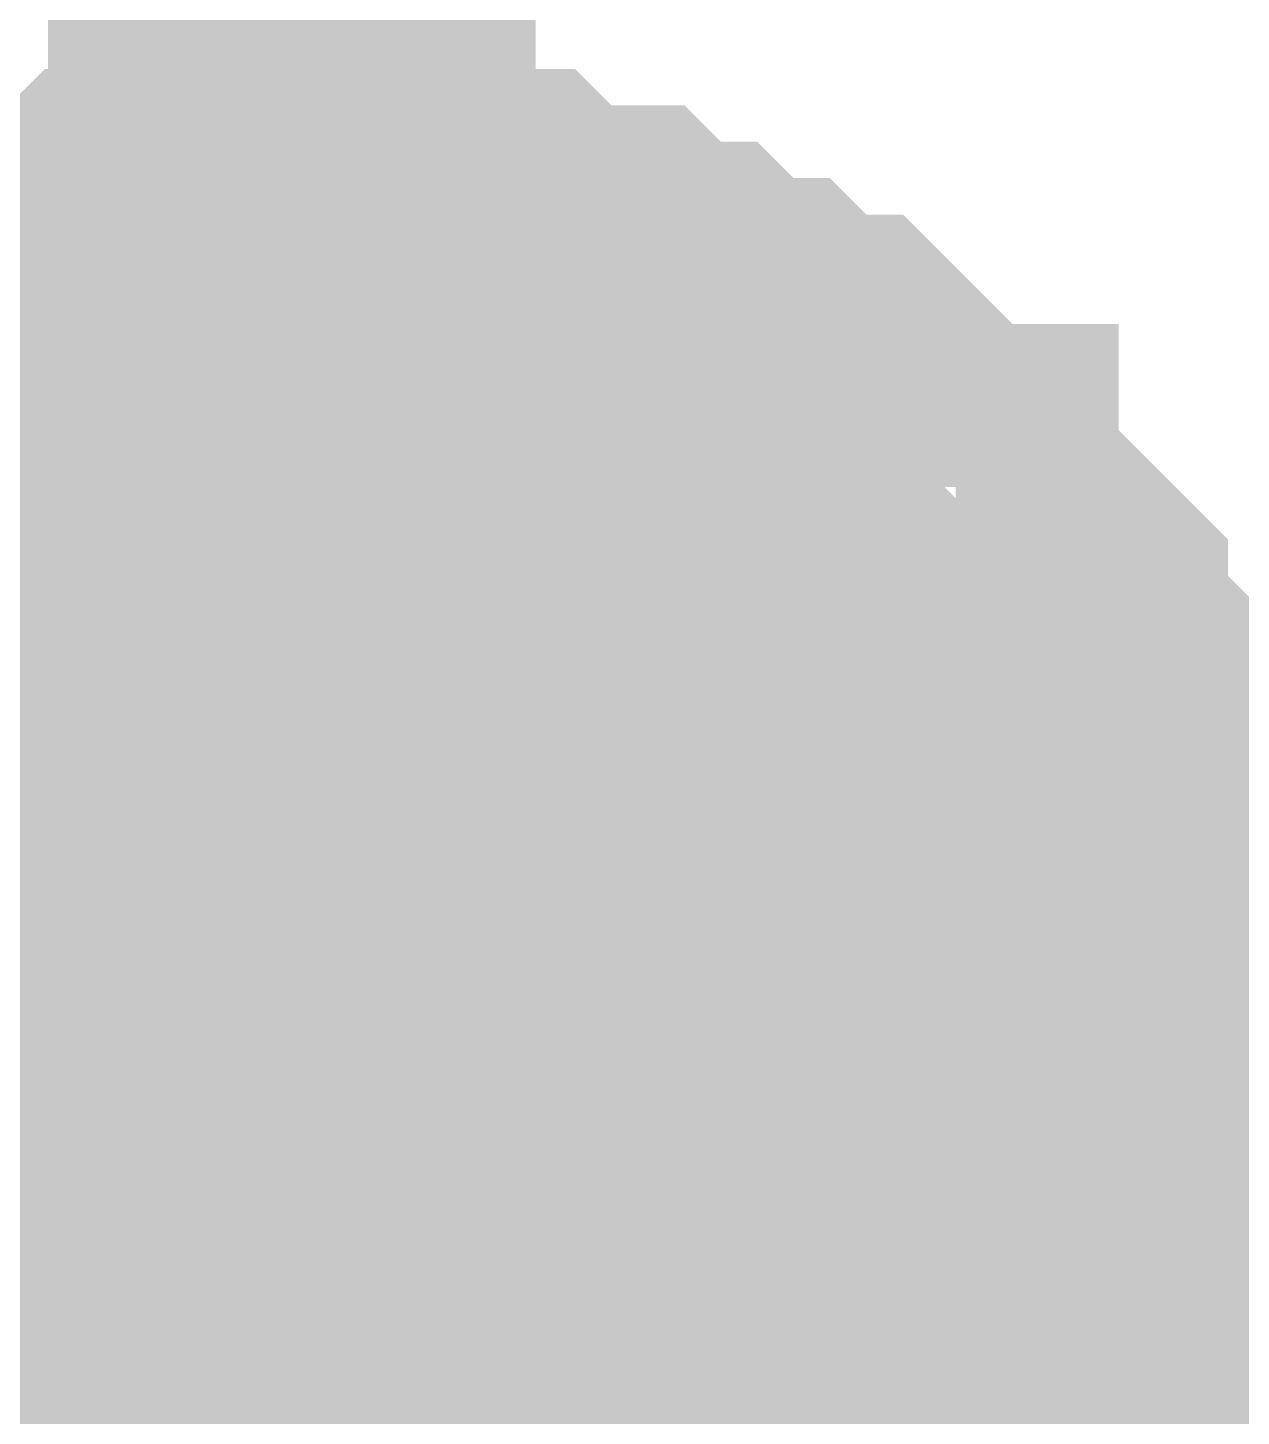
# Model space of a CAD drawing. Header units: inches. Extents: x 0 to 594, y 0 to 420.
# Drawn here: x 482.34 to 483.085, y 192.322 to 193.175 of the extents above; entities that cross this region are included whole.
import ezdxf

# ---------------------------------------------------------------- set-up
doc = ezdxf.new("R2010")
doc.units = ezdxf.units.IN
doc.layers.add('Sheet', color=255, linetype='Continuous')

msp = doc.modelspace()

# ---------------------------------------------------------------- linework, layer by layer
at = {"layer": 'Sheet'}
for points in [[(482.50181, 196.58383, 0.29972, 0.29972, 0), (482.50181, 192.48507, 0.29972, 0.29972, 0)], [(482.18824, 192.88823, 0.29972, 0.29972, 0), (482.21063, 192.91062, 0.29972, 0.29972, 0), (482.23303, 192.91062, 0.29972, 0.29972, 0), (482.25543, 192.93302, 0.29972, 0.29972, 0), (482.27783, 192.93302, 0.29972, 0.29972, 0), (482.30023, 192.95542, 0.29972, 0.29972, 0), (482.32263, 192.95542, 0.29972, 0.29972, 0), (482.32263, 192.97782, 0.29972, 0.29972, 0), (482.36742, 192.97782, 0.29972, 0.29972, 0), (482.38982, 192.97782, 0.29972, 0.29972, 0), (482.41222, 193.00021, 0.29972, 0.29972, 0), (482.43462, 193.00021, 0.29972, 0.29972, 0), (482.45701, 193.00021, 0.29972, 0.29972, 0), (482.47941, 193.00021, 0.29972, 0.29972, 0), (482.50181, 193.00021, 0.29972, 0.29972, 0)], [(482.18824, 192.88823, 0.29972, 0.29972, 0), (482.21063, 192.91062, 0.29972, 0.29972, 0), (482.23303, 192.91062, 0.29972, 0.29972, 0), (482.25543, 192.93302, 0.29972, 0.29972, 0), (482.27783, 192.93302, 0.29972, 0.29972, 0), (482.30023, 192.95542, 0.29972, 0.29972, 0), (482.32263, 192.95542, 0.29972, 0.29972, 0), (482.32263, 192.97782, 0.29972, 0.29972, 0), (482.36742, 192.97782, 0.29972, 0.29972, 0), (482.38982, 192.97782, 0.29972, 0.29972, 0), (482.41222, 193.00021, 0.29972, 0.29972, 0), (482.43462, 193.00021, 0.29972, 0.29972, 0), (482.45701, 193.00021, 0.29972, 0.29972, 0), (482.47941, 193.00021, 0.29972, 0.29972, 0), (482.50181, 193.00021, 0.29972, 0.29972, 0)], [(482.18824, 192.88823, 0.29972, 0.29972, 0), (482.21063, 192.91062, 0.29972, 0.29972, 0), (482.23303, 192.91062, 0.29972, 0.29972, 0), (482.25543, 192.93302, 0.29972, 0.29972, 0), (482.27783, 192.93302, 0.29972, 0.29972, 0), (482.30023, 192.95542, 0.29972, 0.29972, 0), (482.32263, 192.95542, 0.29972, 0.29972, 0), (482.32263, 192.97782, 0.29972, 0.29972, 0), (482.36742, 192.97782, 0.29972, 0.29972, 0), (482.38982, 192.97782, 0.29972, 0.29972, 0), (482.41222, 193.00021, 0.29972, 0.29972, 0), (482.43462, 193.00021, 0.29972, 0.29972, 0), (482.45701, 193.00021, 0.29972, 0.29972, 0), (482.47941, 193.00021, 0.29972, 0.29972, 0), (482.50181, 193.00021, 0.29972, 0.29972, 0)], [(482.18824, 192.88823, 0.29972, 0.29972, 0), (482.21063, 192.91062, 0.29972, 0.29972, 0), (482.23303, 192.91062, 0.29972, 0.29972, 0), (482.25543, 192.93302, 0.29972, 0.29972, 0), (482.27783, 192.93302, 0.29972, 0.29972, 0), (482.30023, 192.95542, 0.29972, 0.29972, 0), (482.32263, 192.95542, 0.29972, 0.29972, 0), (482.32263, 192.97782, 0.29972, 0.29972, 0), (482.36742, 192.97782, 0.29972, 0.29972, 0), (482.38982, 192.97782, 0.29972, 0.29972, 0), (482.41222, 193.00021, 0.29972, 0.29972, 0), (482.43462, 193.00021, 0.29972, 0.29972, 0), (482.45701, 193.00021, 0.29972, 0.29972, 0), (482.47941, 193.00021, 0.29972, 0.29972, 0), (482.50181, 193.00021, 0.29972, 0.29972, 0)], [(482.18824, 192.88823, 0.29972, 0.29972, 0), (482.21063, 192.91062, 0.29972, 0.29972, 0), (482.23303, 192.91062, 0.29972, 0.29972, 0), (482.25543, 192.93302, 0.29972, 0.29972, 0), (482.27783, 192.93302, 0.29972, 0.29972, 0), (482.30023, 192.95542, 0.29972, 0.29972, 0), (482.32263, 192.95542, 0.29972, 0.29972, 0), (482.32263, 192.97782, 0.29972, 0.29972, 0), (482.36742, 192.97782, 0.29972, 0.29972, 0), (482.38982, 192.97782, 0.29972, 0.29972, 0), (482.41222, 193.00021, 0.29972, 0.29972, 0), (482.43462, 193.00021, 0.29972, 0.29972, 0), (482.45701, 193.00021, 0.29972, 0.29972, 0), (482.47941, 193.00021, 0.29972, 0.29972, 0), (482.50181, 193.00021, 0.29972, 0.29972, 0)], [(482.50181, 193.00021, 0.29972, 0.29972, 0), (482.50181, 193.00021, 0.29972, 0.29972, 0)], [(482.50181, 193.00021, 0.29972, 0.29972, 0), (482.52421, 193.00021, 0.29972, 0.29972, 0), (482.54661, 193.00021, 0.29972, 0.29972, 0), (482.5914, 193.00021, 0.29972, 0.29972, 0), (482.6138, 193.00021, 0.29972, 0.29972, 0), (482.6362, 192.97782, 0.29972, 0.29972, 0), (482.6586, 192.97782, 0.29972, 0.29972, 0), (482.681, 192.97782, 0.29972, 0.29972, 0), (482.70339, 192.95542, 0.29972, 0.29972, 0), (482.72579, 192.95542, 0.29972, 0.29972, 0), (482.74819, 192.93302, 0.29972, 0.29972, 0), (482.77059, 192.93302, 0.29972, 0.29972, 0), (482.79299, 192.91062, 0.29972, 0.29972, 0), (482.81539, 192.91062, 0.29972, 0.29972, 0), (482.83778, 192.88823, 0.29972, 0.29972, 0), (482.86018, 192.86583, 0.29972, 0.29972, 0), (482.86018, 192.84343, 0.29972, 0.29972, 0), (482.88258, 192.84343, 0.29972, 0.29972, 0), (482.90498, 192.82103, 0.29972, 0.29972, 0), (482.92738, 192.79864, 0.29972, 0.29972, 0), (482.92738, 192.77624, 0.29972, 0.29972, 0), (482.94977, 192.75384, 0.29972, 0.29972, 0), (482.94977, 192.73144, 0.29972, 0.29972, 0), (482.97217, 192.70904, 0.29972, 0.29972, 0), (482.97217, 192.68665, 0.29972, 0.29972, 0), (482.99457, 192.66425, 0.29972, 0.29972, 0), (482.99457, 192.64185, 0.29972, 0.29972, 0), (482.99457, 192.61945, 0.29972, 0.29972, 0), (483.01697, 192.59706, 0.29972, 0.29972, 0), (483.01697, 192.57466, 0.29972, 0.29972, 0), (483.01697, 192.52986, 0.29972, 0.29972, 0), (483.01697, 192.50747, 0.29972, 0.29972, 0), (483.01697, 192.48507, 0.29972, 0.29972, 0)], [(482.50181, 193.00021, 0.29972, 0.29972, 0), (482.50181, 193.00021, 0.29972, 0.29972, 0)], [(482.50181, 193.00021, 0.29972, 0.29972, 0), (482.52421, 193.00021, 0.29972, 0.29972, 0), (482.54661, 193.00021, 0.29972, 0.29972, 0), (482.5914, 193.00021, 0.29972, 0.29972, 0), (482.6138, 193.00021, 0.29972, 0.29972, 0), (482.6362, 192.97782, 0.29972, 0.29972, 0), (482.6586, 192.97782, 0.29972, 0.29972, 0), (482.681, 192.97782, 0.29972, 0.29972, 0), (482.70339, 192.95542, 0.29972, 0.29972, 0), (482.72579, 192.95542, 0.29972, 0.29972, 0), (482.74819, 192.93302, 0.29972, 0.29972, 0), (482.77059, 192.93302, 0.29972, 0.29972, 0), (482.79299, 192.91062, 0.29972, 0.29972, 0), (482.81539, 192.91062, 0.29972, 0.29972, 0), (482.83778, 192.88823, 0.29972, 0.29972, 0), (482.86018, 192.86583, 0.29972, 0.29972, 0), (482.86018, 192.84343, 0.29972, 0.29972, 0), (482.88258, 192.84343, 0.29972, 0.29972, 0), (482.90498, 192.82103, 0.29972, 0.29972, 0), (482.92738, 192.79864, 0.29972, 0.29972, 0), (482.92738, 192.77624, 0.29972, 0.29972, 0), (482.94977, 192.75384, 0.29972, 0.29972, 0), (482.94977, 192.73144, 0.29972, 0.29972, 0), (482.97217, 192.70904, 0.29972, 0.29972, 0), (482.97217, 192.68665, 0.29972, 0.29972, 0), (482.99457, 192.66425, 0.29972, 0.29972, 0), (482.99457, 192.64185, 0.29972, 0.29972, 0), (482.99457, 192.61945, 0.29972, 0.29972, 0), (483.01697, 192.59706, 0.29972, 0.29972, 0), (483.01697, 192.57466, 0.29972, 0.29972, 0), (483.01697, 192.52986, 0.29972, 0.29972, 0), (483.01697, 192.50747, 0.29972, 0.29972, 0), (483.01697, 192.48507, 0.29972, 0.29972, 0)], [(482.50181, 193.00021, 0.29972, 0.29972, 0), (482.50181, 193.00021, 0.29972, 0.29972, 0)], [(482.50181, 193.00021, 0.29972, 0.29972, 0), (482.52421, 193.00021, 0.29972, 0.29972, 0), (482.54661, 193.00021, 0.29972, 0.29972, 0), (482.5914, 193.00021, 0.29972, 0.29972, 0), (482.6138, 193.00021, 0.29972, 0.29972, 0), (482.6362, 192.97782, 0.29972, 0.29972, 0), (482.6586, 192.97782, 0.29972, 0.29972, 0), (482.681, 192.97782, 0.29972, 0.29972, 0), (482.70339, 192.95542, 0.29972, 0.29972, 0), (482.72579, 192.95542, 0.29972, 0.29972, 0), (482.74819, 192.93302, 0.29972, 0.29972, 0), (482.77059, 192.93302, 0.29972, 0.29972, 0), (482.79299, 192.91062, 0.29972, 0.29972, 0), (482.81539, 192.91062, 0.29972, 0.29972, 0), (482.83778, 192.88823, 0.29972, 0.29972, 0), (482.86018, 192.86583, 0.29972, 0.29972, 0), (482.86018, 192.84343, 0.29972, 0.29972, 0), (482.88258, 192.84343, 0.29972, 0.29972, 0), (482.90498, 192.82103, 0.29972, 0.29972, 0), (482.92738, 192.79864, 0.29972, 0.29972, 0), (482.92738, 192.77624, 0.29972, 0.29972, 0), (482.94977, 192.75384, 0.29972, 0.29972, 0), (482.94977, 192.73144, 0.29972, 0.29972, 0), (482.97217, 192.70904, 0.29972, 0.29972, 0), (482.97217, 192.68665, 0.29972, 0.29972, 0), (482.99457, 192.66425, 0.29972, 0.29972, 0), (482.99457, 192.64185, 0.29972, 0.29972, 0), (482.99457, 192.61945, 0.29972, 0.29972, 0), (483.01697, 192.59706, 0.29972, 0.29972, 0), (483.01697, 192.57466, 0.29972, 0.29972, 0), (483.01697, 192.52986, 0.29972, 0.29972, 0), (483.01697, 192.50747, 0.29972, 0.29972, 0), (483.01697, 192.48507, 0.29972, 0.29972, 0)], [(482.50181, 193.00021, 0.29972, 0.29972, 0), (482.50181, 193.00021, 0.29972, 0.29972, 0)], [(482.50181, 193.00021, 0.29972, 0.29972, 0), (482.52421, 193.00021, 0.29972, 0.29972, 0), (482.54661, 193.00021, 0.29972, 0.29972, 0), (482.5914, 193.00021, 0.29972, 0.29972, 0), (482.6138, 193.00021, 0.29972, 0.29972, 0), (482.6362, 192.97782, 0.29972, 0.29972, 0), (482.6586, 192.97782, 0.29972, 0.29972, 0), (482.681, 192.97782, 0.29972, 0.29972, 0), (482.70339, 192.95542, 0.29972, 0.29972, 0), (482.72579, 192.95542, 0.29972, 0.29972, 0), (482.74819, 192.93302, 0.29972, 0.29972, 0), (482.77059, 192.93302, 0.29972, 0.29972, 0), (482.79299, 192.91062, 0.29972, 0.29972, 0), (482.81539, 192.91062, 0.29972, 0.29972, 0), (482.83778, 192.88823, 0.29972, 0.29972, 0), (482.86018, 192.86583, 0.29972, 0.29972, 0), (482.86018, 192.84343, 0.29972, 0.29972, 0), (482.88258, 192.84343, 0.29972, 0.29972, 0), (482.90498, 192.82103, 0.29972, 0.29972, 0), (482.92738, 192.79864, 0.29972, 0.29972, 0), (482.92738, 192.77624, 0.29972, 0.29972, 0), (482.94977, 192.75384, 0.29972, 0.29972, 0), (482.94977, 192.73144, 0.29972, 0.29972, 0), (482.97217, 192.70904, 0.29972, 0.29972, 0), (482.97217, 192.68665, 0.29972, 0.29972, 0), (482.99457, 192.66425, 0.29972, 0.29972, 0), (482.99457, 192.64185, 0.29972, 0.29972, 0), (482.99457, 192.61945, 0.29972, 0.29972, 0), (483.01697, 192.59706, 0.29972, 0.29972, 0), (483.01697, 192.57466, 0.29972, 0.29972, 0), (483.01697, 192.52986, 0.29972, 0.29972, 0), (483.01697, 192.50747, 0.29972, 0.29972, 0), (483.01697, 192.48507, 0.29972, 0.29972, 0)], [(482.50181, 193.00021, 0.29972, 0.29972, 0), (482.50181, 193.00021, 0.29972, 0.29972, 0)], [(482.50181, 193.00021, 0.29972, 0.29972, 0), (482.52421, 193.00021, 0.29972, 0.29972, 0), (482.54661, 193.00021, 0.29972, 0.29972, 0), (482.5914, 193.00021, 0.29972, 0.29972, 0), (482.6138, 193.00021, 0.29972, 0.29972, 0), (482.6362, 192.97782, 0.29972, 0.29972, 0), (482.6586, 192.97782, 0.29972, 0.29972, 0), (482.681, 192.97782, 0.29972, 0.29972, 0), (482.70339, 192.95542, 0.29972, 0.29972, 0), (482.72579, 192.95542, 0.29972, 0.29972, 0), (482.74819, 192.93302, 0.29972, 0.29972, 0), (482.77059, 192.93302, 0.29972, 0.29972, 0), (482.79299, 192.91062, 0.29972, 0.29972, 0), (482.81539, 192.91062, 0.29972, 0.29972, 0), (482.83778, 192.88823, 0.29972, 0.29972, 0), (482.86018, 192.86583, 0.29972, 0.29972, 0), (482.86018, 192.84343, 0.29972, 0.29972, 0), (482.88258, 192.84343, 0.29972, 0.29972, 0), (482.90498, 192.82103, 0.29972, 0.29972, 0), (482.92738, 192.79864, 0.29972, 0.29972, 0), (482.92738, 192.77624, 0.29972, 0.29972, 0), (482.94977, 192.75384, 0.29972, 0.29972, 0), (482.94977, 192.73144, 0.29972, 0.29972, 0), (482.97217, 192.70904, 0.29972, 0.29972, 0), (482.97217, 192.68665, 0.29972, 0.29972, 0), (482.99457, 192.66425, 0.29972, 0.29972, 0), (482.99457, 192.64185, 0.29972, 0.29972, 0), (482.99457, 192.61945, 0.29972, 0.29972, 0), (483.01697, 192.59706, 0.29972, 0.29972, 0), (483.01697, 192.57466, 0.29972, 0.29972, 0), (483.01697, 192.52986, 0.29972, 0.29972, 0), (483.01697, 192.50747, 0.29972, 0.29972, 0), (483.01697, 192.48507, 0.29972, 0.29972, 0)], [(482.27783, 192.93302, 0.09906, 0.09906, 0), (482.30023, 192.95542, 0.09906, 0.09906, 0), (482.32263, 192.95542, 0.09906, 0.09906, 0), (482.32263, 192.97782, 0.09906, 0.09906, 0), (482.36742, 192.97782, 0.09906, 0.09906, 0), (482.38982, 192.97782, 0.09906, 0.09906, 0), (482.41222, 193.00021, 0.09906, 0.09906, 0), (482.43462, 193.00021, 0.09906, 0.09906, 0), (482.45701, 193.00021, 0.09906, 0.09906, 0), (482.47941, 193.00021, 0.09906, 0.09906, 0), (482.50181, 193.00021, 0.09906, 0.09906, 0)], [(482.27783, 192.93302, 0.09906, 0.09906, 0), (482.30023, 192.95542, 0.09906, 0.09906, 0), (482.32263, 192.95542, 0.09906, 0.09906, 0), (482.32263, 192.97782, 0.09906, 0.09906, 0), (482.36742, 192.97782, 0.09906, 0.09906, 0), (482.38982, 192.97782, 0.09906, 0.09906, 0), (482.41222, 193.00021, 0.09906, 0.09906, 0), (482.43462, 193.00021, 0.09906, 0.09906, 0), (482.45701, 193.00021, 0.09906, 0.09906, 0), (482.47941, 193.00021, 0.09906, 0.09906, 0), (482.50181, 193.00021, 0.09906, 0.09906, 0)], [(482.27783, 192.93302, 0.09906, 0.09906, 0), (482.30023, 192.95542, 0.09906, 0.09906, 0), (482.32263, 192.95542, 0.09906, 0.09906, 0), (482.32263, 192.97782, 0.09906, 0.09906, 0), (482.36742, 192.97782, 0.09906, 0.09906, 0), (482.38982, 192.97782, 0.09906, 0.09906, 0), (482.41222, 193.00021, 0.09906, 0.09906, 0), (482.43462, 193.00021, 0.09906, 0.09906, 0), (482.45701, 193.00021, 0.09906, 0.09906, 0), (482.47941, 193.00021, 0.09906, 0.09906, 0), (482.50181, 193.00021, 0.09906, 0.09906, 0)], [(482.27783, 192.93302, 0.09906, 0.09906, 0), (482.30023, 192.95542, 0.09906, 0.09906, 0), (482.32263, 192.95542, 0.09906, 0.09906, 0), (482.32263, 192.97782, 0.09906, 0.09906, 0), (482.36742, 192.97782, 0.09906, 0.09906, 0), (482.38982, 192.97782, 0.09906, 0.09906, 0), (482.41222, 193.00021, 0.09906, 0.09906, 0), (482.43462, 193.00021, 0.09906, 0.09906, 0), (482.45701, 193.00021, 0.09906, 0.09906, 0), (482.47941, 193.00021, 0.09906, 0.09906, 0), (482.50181, 193.00021, 0.09906, 0.09906, 0)], [(482.27783, 192.93302, 0.09906, 0.09906, 0), (482.30023, 192.95542, 0.09906, 0.09906, 0), (482.32263, 192.95542, 0.09906, 0.09906, 0), (482.32263, 192.97782, 0.09906, 0.09906, 0), (482.36742, 192.97782, 0.09906, 0.09906, 0), (482.38982, 192.97782, 0.09906, 0.09906, 0), (482.41222, 193.00021, 0.09906, 0.09906, 0), (482.43462, 193.00021, 0.09906, 0.09906, 0), (482.45701, 193.00021, 0.09906, 0.09906, 0), (482.47941, 193.00021, 0.09906, 0.09906, 0), (482.50181, 193.00021, 0.09906, 0.09906, 0)], [(482.50181, 193.00021, 0.09906, 0.09906, 0), (482.50181, 193.00021, 0.09906, 0.09906, 0)], [(482.50181, 193.00021, 0.09906, 0.09906, 0), (482.52421, 193.00021, 0.09906, 0.09906, 0), (482.54661, 193.00021, 0.09906, 0.09906, 0), (482.5914, 193.00021, 0.09906, 0.09906, 0), (482.6138, 193.00021, 0.09906, 0.09906, 0), (482.6362, 192.97782, 0.09906, 0.09906, 0), (482.6586, 192.97782, 0.09906, 0.09906, 0), (482.681, 192.97782, 0.09906, 0.09906, 0), (482.70339, 192.95542, 0.09906, 0.09906, 0), (482.72579, 192.95542, 0.09906, 0.09906, 0), (482.74819, 192.93302, 0.09906, 0.09906, 0), (482.77059, 192.93302, 0.09906, 0.09906, 0), (482.79299, 192.91062, 0.09906, 0.09906, 0), (482.81539, 192.91062, 0.09906, 0.09906, 0), (482.83778, 192.88823, 0.09906, 0.09906, 0), (482.86018, 192.86583, 0.09906, 0.09906, 0), (482.86018, 192.84343, 0.09906, 0.09906, 0), (482.88258, 192.84343, 0.09906, 0.09906, 0), (482.90498, 192.82103, 0.09906, 0.09906, 0), (482.92738, 192.79864, 0.09906, 0.09906, 0), (482.92738, 192.77624, 0.09906, 0.09906, 0), (482.94977, 192.75384, 0.09906, 0.09906, 0), (482.94977, 192.73144, 0.09906, 0.09906, 0), (482.97217, 192.70904, 0.09906, 0.09906, 0), (482.97217, 192.68665, 0.09906, 0.09906, 0), (482.99457, 192.66425, 0.09906, 0.09906, 0), (482.99457, 192.64185, 0.09906, 0.09906, 0), (482.99457, 192.61945, 0.09906, 0.09906, 0), (483.01697, 192.59706, 0.09906, 0.09906, 0), (483.01697, 192.57466, 0.09906, 0.09906, 0), (483.01697, 192.52986, 0.09906, 0.09906, 0), (483.01697, 192.50747, 0.09906, 0.09906, 0), (483.01697, 192.48507, 0.09906, 0.09906, 0)], [(482.50181, 193.00021, 0.09906, 0.09906, 0), (482.50181, 193.00021, 0.09906, 0.09906, 0)], [(482.50181, 193.00021, 0.09906, 0.09906, 0), (482.52421, 193.00021, 0.09906, 0.09906, 0), (482.54661, 193.00021, 0.09906, 0.09906, 0), (482.5914, 193.00021, 0.09906, 0.09906, 0), (482.6138, 193.00021, 0.09906, 0.09906, 0), (482.6362, 192.97782, 0.09906, 0.09906, 0), (482.6586, 192.97782, 0.09906, 0.09906, 0), (482.681, 192.97782, 0.09906, 0.09906, 0), (482.70339, 192.95542, 0.09906, 0.09906, 0), (482.72579, 192.95542, 0.09906, 0.09906, 0), (482.74819, 192.93302, 0.09906, 0.09906, 0), (482.77059, 192.93302, 0.09906, 0.09906, 0), (482.79299, 192.91062, 0.09906, 0.09906, 0), (482.81539, 192.91062, 0.09906, 0.09906, 0), (482.83778, 192.88823, 0.09906, 0.09906, 0), (482.86018, 192.86583, 0.09906, 0.09906, 0), (482.86018, 192.84343, 0.09906, 0.09906, 0), (482.88258, 192.84343, 0.09906, 0.09906, 0), (482.90498, 192.82103, 0.09906, 0.09906, 0), (482.92738, 192.79864, 0.09906, 0.09906, 0), (482.92738, 192.77624, 0.09906, 0.09906, 0), (482.94977, 192.75384, 0.09906, 0.09906, 0), (482.94977, 192.73144, 0.09906, 0.09906, 0), (482.97217, 192.70904, 0.09906, 0.09906, 0), (482.97217, 192.68665, 0.09906, 0.09906, 0), (482.99457, 192.66425, 0.09906, 0.09906, 0), (482.99457, 192.64185, 0.09906, 0.09906, 0), (482.99457, 192.61945, 0.09906, 0.09906, 0), (483.01697, 192.59706, 0.09906, 0.09906, 0), (483.01697, 192.57466, 0.09906, 0.09906, 0), (483.01697, 192.52986, 0.09906, 0.09906, 0), (483.01697, 192.50747, 0.09906, 0.09906, 0), (483.01697, 192.48507, 0.09906, 0.09906, 0)], [(482.50181, 193.00021, 0.09906, 0.09906, 0), (482.50181, 193.00021, 0.09906, 0.09906, 0)], [(482.50181, 193.00021, 0.09906, 0.09906, 0), (482.52421, 193.00021, 0.09906, 0.09906, 0), (482.54661, 193.00021, 0.09906, 0.09906, 0), (482.5914, 193.00021, 0.09906, 0.09906, 0), (482.6138, 193.00021, 0.09906, 0.09906, 0), (482.6362, 192.97782, 0.09906, 0.09906, 0), (482.6586, 192.97782, 0.09906, 0.09906, 0), (482.681, 192.97782, 0.09906, 0.09906, 0), (482.70339, 192.95542, 0.09906, 0.09906, 0), (482.72579, 192.95542, 0.09906, 0.09906, 0), (482.74819, 192.93302, 0.09906, 0.09906, 0), (482.77059, 192.93302, 0.09906, 0.09906, 0), (482.79299, 192.91062, 0.09906, 0.09906, 0), (482.81539, 192.91062, 0.09906, 0.09906, 0), (482.83778, 192.88823, 0.09906, 0.09906, 0), (482.86018, 192.86583, 0.09906, 0.09906, 0), (482.86018, 192.84343, 0.09906, 0.09906, 0), (482.88258, 192.84343, 0.09906, 0.09906, 0), (482.90498, 192.82103, 0.09906, 0.09906, 0), (482.92738, 192.79864, 0.09906, 0.09906, 0), (482.92738, 192.77624, 0.09906, 0.09906, 0), (482.94977, 192.75384, 0.09906, 0.09906, 0), (482.94977, 192.73144, 0.09906, 0.09906, 0), (482.97217, 192.70904, 0.09906, 0.09906, 0), (482.97217, 192.68665, 0.09906, 0.09906, 0), (482.99457, 192.66425, 0.09906, 0.09906, 0), (482.99457, 192.64185, 0.09906, 0.09906, 0), (482.99457, 192.61945, 0.09906, 0.09906, 0), (483.01697, 192.59706, 0.09906, 0.09906, 0), (483.01697, 192.57466, 0.09906, 0.09906, 0), (483.01697, 192.52986, 0.09906, 0.09906, 0), (483.01697, 192.50747, 0.09906, 0.09906, 0), (483.01697, 192.48507, 0.09906, 0.09906, 0)], [(482.50181, 193.00021, 0.09906, 0.09906, 0), (482.50181, 193.00021, 0.09906, 0.09906, 0)], [(482.50181, 193.00021, 0.09906, 0.09906, 0), (482.52421, 193.00021, 0.09906, 0.09906, 0), (482.54661, 193.00021, 0.09906, 0.09906, 0), (482.5914, 193.00021, 0.09906, 0.09906, 0), (482.6138, 193.00021, 0.09906, 0.09906, 0), (482.6362, 192.97782, 0.09906, 0.09906, 0), (482.6586, 192.97782, 0.09906, 0.09906, 0), (482.681, 192.97782, 0.09906, 0.09906, 0), (482.70339, 192.95542, 0.09906, 0.09906, 0), (482.72579, 192.95542, 0.09906, 0.09906, 0), (482.74819, 192.93302, 0.09906, 0.09906, 0), (482.77059, 192.93302, 0.09906, 0.09906, 0), (482.79299, 192.91062, 0.09906, 0.09906, 0), (482.81539, 192.91062, 0.09906, 0.09906, 0), (482.83778, 192.88823, 0.09906, 0.09906, 0), (482.86018, 192.86583, 0.09906, 0.09906, 0), (482.86018, 192.84343, 0.09906, 0.09906, 0), (482.88258, 192.84343, 0.09906, 0.09906, 0), (482.90498, 192.82103, 0.09906, 0.09906, 0), (482.92738, 192.79864, 0.09906, 0.09906, 0), (482.92738, 192.77624, 0.09906, 0.09906, 0), (482.94977, 192.75384, 0.09906, 0.09906, 0), (482.94977, 192.73144, 0.09906, 0.09906, 0), (482.97217, 192.70904, 0.09906, 0.09906, 0), (482.97217, 192.68665, 0.09906, 0.09906, 0), (482.99457, 192.66425, 0.09906, 0.09906, 0), (482.99457, 192.64185, 0.09906, 0.09906, 0), (482.99457, 192.61945, 0.09906, 0.09906, 0), (483.01697, 192.59706, 0.09906, 0.09906, 0), (483.01697, 192.57466, 0.09906, 0.09906, 0), (483.01697, 192.52986, 0.09906, 0.09906, 0), (483.01697, 192.50747, 0.09906, 0.09906, 0), (483.01697, 192.48507, 0.09906, 0.09906, 0)], [(482.50181, 193.00021, 0.09906, 0.09906, 0), (482.50181, 193.00021, 0.09906, 0.09906, 0)], [(482.50181, 193.00021, 0.09906, 0.09906, 0), (482.52421, 193.00021, 0.09906, 0.09906, 0), (482.54661, 193.00021, 0.09906, 0.09906, 0), (482.5914, 193.00021, 0.09906, 0.09906, 0), (482.6138, 193.00021, 0.09906, 0.09906, 0), (482.6362, 192.97782, 0.09906, 0.09906, 0), (482.6586, 192.97782, 0.09906, 0.09906, 0), (482.681, 192.97782, 0.09906, 0.09906, 0), (482.70339, 192.95542, 0.09906, 0.09906, 0), (482.72579, 192.95542, 0.09906, 0.09906, 0), (482.74819, 192.93302, 0.09906, 0.09906, 0), (482.77059, 192.93302, 0.09906, 0.09906, 0), (482.79299, 192.91062, 0.09906, 0.09906, 0), (482.81539, 192.91062, 0.09906, 0.09906, 0), (482.83778, 192.88823, 0.09906, 0.09906, 0), (482.86018, 192.86583, 0.09906, 0.09906, 0), (482.86018, 192.84343, 0.09906, 0.09906, 0), (482.88258, 192.84343, 0.09906, 0.09906, 0), (482.90498, 192.82103, 0.09906, 0.09906, 0), (482.92738, 192.79864, 0.09906, 0.09906, 0), (482.92738, 192.77624, 0.09906, 0.09906, 0), (482.94977, 192.75384, 0.09906, 0.09906, 0), (482.94977, 192.73144, 0.09906, 0.09906, 0), (482.97217, 192.70904, 0.09906, 0.09906, 0), (482.97217, 192.68665, 0.09906, 0.09906, 0), (482.99457, 192.66425, 0.09906, 0.09906, 0), (482.99457, 192.64185, 0.09906, 0.09906, 0), (482.99457, 192.61945, 0.09906, 0.09906, 0), (483.01697, 192.59706, 0.09906, 0.09906, 0), (483.01697, 192.57466, 0.09906, 0.09906, 0), (483.01697, 192.52986, 0.09906, 0.09906, 0), (483.01697, 192.50747, 0.09906, 0.09906, 0), (483.01697, 192.48507, 0.09906, 0.09906, 0)], [(462.50023, 192.48507, 0.29972, 0.29972, 0), (470.00362, 192.48507, 0.29972, 0.29972, 0), (482.50181, 192.48507, 0.29972, 0.29972, 0), (490.0052, 192.48507, 0.29972, 0.29972, 0)], [(483.01697, 192.48507, 0.29972, 0.29972, 0), (483.01697, 192.46267, 0.29972, 0.29972, 0), (483.01697, 192.44027, 0.29972, 0.29972, 0), (483.01697, 192.41788, 0.29972, 0.29972, 0), (483.01697, 192.39548, 0.29972, 0.29972, 0), (482.99457, 192.37308, 0.29972, 0.29972, 0), (482.99457, 192.35068, 0.29972, 0.29972, 0), (482.99457, 192.30589, 0.29972, 0.29972, 0), (482.97217, 192.30589, 0.29972, 0.29972, 0), (482.97217, 192.28349, 0.29972, 0.29972, 0), (482.94977, 192.26109, 0.29972, 0.29972, 0), (482.94977, 192.23869, 0.29972, 0.29972, 0), (482.92738, 192.2163, 0.29972, 0.29972, 0), (482.92738, 192.1939, 0.29972, 0.29972, 0), (482.90498, 192.1715, 0.29972, 0.29972, 0)], [(483.01697, 192.48507, 0.29972, 0.29972, 0), (483.01697, 192.46267, 0.29972, 0.29972, 0), (483.01697, 192.44027, 0.29972, 0.29972, 0), (483.01697, 192.41788, 0.29972, 0.29972, 0), (483.01697, 192.39548, 0.29972, 0.29972, 0), (482.99457, 192.37308, 0.29972, 0.29972, 0), (482.99457, 192.35068, 0.29972, 0.29972, 0), (482.99457, 192.30589, 0.29972, 0.29972, 0), (482.97217, 192.30589, 0.29972, 0.29972, 0), (482.97217, 192.28349, 0.29972, 0.29972, 0), (482.94977, 192.26109, 0.29972, 0.29972, 0), (482.94977, 192.23869, 0.29972, 0.29972, 0), (482.92738, 192.2163, 0.29972, 0.29972, 0), (482.92738, 192.1939, 0.29972, 0.29972, 0), (482.90498, 192.1715, 0.29972, 0.29972, 0)], [(483.01697, 192.48507, 0.29972, 0.29972, 0), (483.01697, 192.46267, 0.29972, 0.29972, 0), (483.01697, 192.44027, 0.29972, 0.29972, 0), (483.01697, 192.41788, 0.29972, 0.29972, 0), (483.01697, 192.39548, 0.29972, 0.29972, 0), (482.99457, 192.37308, 0.29972, 0.29972, 0), (482.99457, 192.35068, 0.29972, 0.29972, 0), (482.99457, 192.30589, 0.29972, 0.29972, 0), (482.97217, 192.30589, 0.29972, 0.29972, 0), (482.97217, 192.28349, 0.29972, 0.29972, 0), (482.94977, 192.26109, 0.29972, 0.29972, 0), (482.94977, 192.23869, 0.29972, 0.29972, 0), (482.92738, 192.2163, 0.29972, 0.29972, 0), (482.92738, 192.1939, 0.29972, 0.29972, 0), (482.90498, 192.1715, 0.29972, 0.29972, 0)], [(483.01697, 192.48507, 0.29972, 0.29972, 0), (483.01697, 192.46267, 0.29972, 0.29972, 0), (483.01697, 192.44027, 0.29972, 0.29972, 0), (483.01697, 192.41788, 0.29972, 0.29972, 0), (483.01697, 192.39548, 0.29972, 0.29972, 0), (482.99457, 192.37308, 0.29972, 0.29972, 0), (482.99457, 192.35068, 0.29972, 0.29972, 0), (482.99457, 192.30589, 0.29972, 0.29972, 0), (482.97217, 192.30589, 0.29972, 0.29972, 0), (482.97217, 192.28349, 0.29972, 0.29972, 0), (482.94977, 192.26109, 0.29972, 0.29972, 0), (482.94977, 192.23869, 0.29972, 0.29972, 0), (482.92738, 192.2163, 0.29972, 0.29972, 0), (482.92738, 192.1939, 0.29972, 0.29972, 0), (482.90498, 192.1715, 0.29972, 0.29972, 0)], [(483.01697, 192.48507, 0.29972, 0.29972, 0), (483.01697, 192.46267, 0.29972, 0.29972, 0), (483.01697, 192.44027, 0.29972, 0.29972, 0), (483.01697, 192.41788, 0.29972, 0.29972, 0), (483.01697, 192.39548, 0.29972, 0.29972, 0), (482.99457, 192.37308, 0.29972, 0.29972, 0), (482.99457, 192.35068, 0.29972, 0.29972, 0), (482.99457, 192.30589, 0.29972, 0.29972, 0), (482.97217, 192.30589, 0.29972, 0.29972, 0), (482.97217, 192.28349, 0.29972, 0.29972, 0), (482.94977, 192.26109, 0.29972, 0.29972, 0), (482.94977, 192.23869, 0.29972, 0.29972, 0), (482.92738, 192.2163, 0.29972, 0.29972, 0), (482.92738, 192.1939, 0.29972, 0.29972, 0), (482.90498, 192.1715, 0.29972, 0.29972, 0)], [(483.01697, 192.48507, 0.29972, 0.29972, 0), (483.01697, 192.48507, 0.29972, 0.29972, 0), (483.01697, 192.48507, 0.29972, 0.29972, 0), (483.01697, 192.48507, 0.29972, 0.29972, 0), (483.01697, 192.48507, 0.29972, 0.29972, 0), (483.01697, 192.48507, 0.29972, 0.29972, 0), (483.01697, 192.48507, 0.29972, 0.29972, 0), (483.01697, 192.48507, 0.29972, 0.29972, 0), (483.01697, 192.48507, 0.29972, 0.29972, 0), (483.01697, 192.48507, 0.29972, 0.29972, 0), (483.01697, 192.48507, 0.29972, 0.29972, 0), (483.01697, 192.48507, 0.29972, 0.29972, 0), (483.01697, 192.48507, 0.29972, 0.29972, 0), (483.01697, 192.48507, 0.29972, 0.29972, 0), (483.01697, 192.48507, 0.29972, 0.29972, 0), (483.01697, 192.48507, 0.29972, 0.29972, 0), (483.01697, 192.48507, 0.29972, 0.29972, 0), (483.01697, 192.48507, 0.29972, 0.29972, 0), (483.01697, 192.48507, 0.29972, 0.29972, 0), (483.01697, 192.48507, 0.29972, 0.29972, 0), (483.01697, 192.48507, 0.29972, 0.29972, 0), (483.01697, 192.48507, 0.29972, 0.29972, 0), (483.01697, 192.48507, 0.29972, 0.29972, 0), (483.01697, 192.48507, 0.29972, 0.29972, 0), (483.01697, 192.48507, 0.29972, 0.29972, 0), (483.01697, 192.48507, 0.29972, 0.29972, 0), (483.01697, 192.48507, 0.29972, 0.29972, 0), (483.01697, 192.48507, 0.29972, 0.29972, 0), (483.01697, 192.48507, 0.29972, 0.29972, 0), (483.01697, 192.48507, 0.29972, 0.29972, 0), (483.01697, 192.48507, 0.29972, 0.29972, 0), (483.01697, 192.48507, 0.29972, 0.29972, 0), (483.01697, 192.48507, 0.29972, 0.29972, 0)], [(483.01697, 192.48507, 0.29972, 0.29972, 0), (483.01697, 192.48507, 0.29972, 0.29972, 0)], [(483.01697, 192.48507, 0.29972, 0.29972, 0), (483.01697, 192.48507, 0.29972, 0.29972, 0), (483.01697, 192.48507, 0.29972, 0.29972, 0), (483.01697, 192.48507, 0.29972, 0.29972, 0), (483.01697, 192.48507, 0.29972, 0.29972, 0), (483.01697, 192.48507, 0.29972, 0.29972, 0), (483.01697, 192.48507, 0.29972, 0.29972, 0), (483.01697, 192.48507, 0.29972, 0.29972, 0), (483.01697, 192.48507, 0.29972, 0.29972, 0), (483.01697, 192.48507, 0.29972, 0.29972, 0), (483.01697, 192.48507, 0.29972, 0.29972, 0), (483.01697, 192.48507, 0.29972, 0.29972, 0), (483.01697, 192.48507, 0.29972, 0.29972, 0), (483.01697, 192.48507, 0.29972, 0.29972, 0), (483.01697, 192.48507, 0.29972, 0.29972, 0), (483.01697, 192.48507, 0.29972, 0.29972, 0), (483.01697, 192.48507, 0.29972, 0.29972, 0), (483.01697, 192.48507, 0.29972, 0.29972, 0), (483.01697, 192.48507, 0.29972, 0.29972, 0), (483.01697, 192.48507, 0.29972, 0.29972, 0), (483.01697, 192.48507, 0.29972, 0.29972, 0), (483.01697, 192.48507, 0.29972, 0.29972, 0), (483.01697, 192.48507, 0.29972, 0.29972, 0), (483.01697, 192.48507, 0.29972, 0.29972, 0), (483.01697, 192.48507, 0.29972, 0.29972, 0), (483.01697, 192.48507, 0.29972, 0.29972, 0), (483.01697, 192.48507, 0.29972, 0.29972, 0), (483.01697, 192.48507, 0.29972, 0.29972, 0), (483.01697, 192.48507, 0.29972, 0.29972, 0), (483.01697, 192.48507, 0.29972, 0.29972, 0), (483.01697, 192.48507, 0.29972, 0.29972, 0), (483.01697, 192.48507, 0.29972, 0.29972, 0), (483.01697, 192.48507, 0.29972, 0.29972, 0)], [(483.01697, 192.48507, 0.29972, 0.29972, 0), (483.01697, 192.48507, 0.29972, 0.29972, 0)], [(483.01697, 192.48507, 0.29972, 0.29972, 0), (483.01697, 192.48507, 0.29972, 0.29972, 0), (483.01697, 192.48507, 0.29972, 0.29972, 0), (483.01697, 192.48507, 0.29972, 0.29972, 0), (483.01697, 192.48507, 0.29972, 0.29972, 0), (483.01697, 192.48507, 0.29972, 0.29972, 0), (483.01697, 192.48507, 0.29972, 0.29972, 0), (483.01697, 192.48507, 0.29972, 0.29972, 0), (483.01697, 192.48507, 0.29972, 0.29972, 0), (483.01697, 192.48507, 0.29972, 0.29972, 0), (483.01697, 192.48507, 0.29972, 0.29972, 0), (483.01697, 192.48507, 0.29972, 0.29972, 0), (483.01697, 192.48507, 0.29972, 0.29972, 0), (483.01697, 192.48507, 0.29972, 0.29972, 0), (483.01697, 192.48507, 0.29972, 0.29972, 0), (483.01697, 192.48507, 0.29972, 0.29972, 0), (483.01697, 192.48507, 0.29972, 0.29972, 0), (483.01697, 192.48507, 0.29972, 0.29972, 0), (483.01697, 192.48507, 0.29972, 0.29972, 0), (483.01697, 192.48507, 0.29972, 0.29972, 0), (483.01697, 192.48507, 0.29972, 0.29972, 0), (483.01697, 192.48507, 0.29972, 0.29972, 0), (483.01697, 192.48507, 0.29972, 0.29972, 0), (483.01697, 192.48507, 0.29972, 0.29972, 0), (483.01697, 192.48507, 0.29972, 0.29972, 0), (483.01697, 192.48507, 0.29972, 0.29972, 0), (483.01697, 192.48507, 0.29972, 0.29972, 0), (483.01697, 192.48507, 0.29972, 0.29972, 0), (483.01697, 192.48507, 0.29972, 0.29972, 0), (483.01697, 192.48507, 0.29972, 0.29972, 0), (483.01697, 192.48507, 0.29972, 0.29972, 0), (483.01697, 192.48507, 0.29972, 0.29972, 0), (483.01697, 192.48507, 0.29972, 0.29972, 0)], [(483.01697, 192.48507, 0.29972, 0.29972, 0), (483.01697, 192.48507, 0.29972, 0.29972, 0)], [(483.01697, 192.48507, 0.29972, 0.29972, 0), (483.01697, 192.48507, 0.29972, 0.29972, 0), (483.01697, 192.48507, 0.29972, 0.29972, 0), (483.01697, 192.48507, 0.29972, 0.29972, 0), (483.01697, 192.48507, 0.29972, 0.29972, 0), (483.01697, 192.48507, 0.29972, 0.29972, 0), (483.01697, 192.48507, 0.29972, 0.29972, 0), (483.01697, 192.48507, 0.29972, 0.29972, 0), (483.01697, 192.48507, 0.29972, 0.29972, 0), (483.01697, 192.48507, 0.29972, 0.29972, 0), (483.01697, 192.48507, 0.29972, 0.29972, 0), (483.01697, 192.48507, 0.29972, 0.29972, 0), (483.01697, 192.48507, 0.29972, 0.29972, 0), (483.01697, 192.48507, 0.29972, 0.29972, 0), (483.01697, 192.48507, 0.29972, 0.29972, 0), (483.01697, 192.48507, 0.29972, 0.29972, 0), (483.01697, 192.48507, 0.29972, 0.29972, 0), (483.01697, 192.48507, 0.29972, 0.29972, 0), (483.01697, 192.48507, 0.29972, 0.29972, 0), (483.01697, 192.48507, 0.29972, 0.29972, 0), (483.01697, 192.48507, 0.29972, 0.29972, 0), (483.01697, 192.48507, 0.29972, 0.29972, 0), (483.01697, 192.48507, 0.29972, 0.29972, 0), (483.01697, 192.48507, 0.29972, 0.29972, 0), (483.01697, 192.48507, 0.29972, 0.29972, 0), (483.01697, 192.48507, 0.29972, 0.29972, 0), (483.01697, 192.48507, 0.29972, 0.29972, 0), (483.01697, 192.48507, 0.29972, 0.29972, 0), (483.01697, 192.48507, 0.29972, 0.29972, 0), (483.01697, 192.48507, 0.29972, 0.29972, 0), (483.01697, 192.48507, 0.29972, 0.29972, 0), (483.01697, 192.48507, 0.29972, 0.29972, 0), (483.01697, 192.48507, 0.29972, 0.29972, 0)], [(483.01697, 192.48507, 0.29972, 0.29972, 0), (483.01697, 192.48507, 0.29972, 0.29972, 0)], [(483.01697, 192.48507, 0.29972, 0.29972, 0), (483.01697, 192.48507, 0.29972, 0.29972, 0), (483.01697, 192.48507, 0.29972, 0.29972, 0), (483.01697, 192.48507, 0.29972, 0.29972, 0), (483.01697, 192.48507, 0.29972, 0.29972, 0), (483.01697, 192.48507, 0.29972, 0.29972, 0), (483.01697, 192.48507, 0.29972, 0.29972, 0), (483.01697, 192.48507, 0.29972, 0.29972, 0), (483.01697, 192.48507, 0.29972, 0.29972, 0), (483.01697, 192.48507, 0.29972, 0.29972, 0), (483.01697, 192.48507, 0.29972, 0.29972, 0), (483.01697, 192.48507, 0.29972, 0.29972, 0), (483.01697, 192.48507, 0.29972, 0.29972, 0), (483.01697, 192.48507, 0.29972, 0.29972, 0), (483.01697, 192.48507, 0.29972, 0.29972, 0), (483.01697, 192.48507, 0.29972, 0.29972, 0), (483.01697, 192.48507, 0.29972, 0.29972, 0), (483.01697, 192.48507, 0.29972, 0.29972, 0), (483.01697, 192.48507, 0.29972, 0.29972, 0), (483.01697, 192.48507, 0.29972, 0.29972, 0), (483.01697, 192.48507, 0.29972, 0.29972, 0), (483.01697, 192.48507, 0.29972, 0.29972, 0), (483.01697, 192.48507, 0.29972, 0.29972, 0), (483.01697, 192.48507, 0.29972, 0.29972, 0), (483.01697, 192.48507, 0.29972, 0.29972, 0), (483.01697, 192.48507, 0.29972, 0.29972, 0), (483.01697, 192.48507, 0.29972, 0.29972, 0), (483.01697, 192.48507, 0.29972, 0.29972, 0), (483.01697, 192.48507, 0.29972, 0.29972, 0), (483.01697, 192.48507, 0.29972, 0.29972, 0), (483.01697, 192.48507, 0.29972, 0.29972, 0), (483.01697, 192.48507, 0.29972, 0.29972, 0), (483.01697, 192.48507, 0.29972, 0.29972, 0)], [(483.01697, 192.48507, 0.29972, 0.29972, 0), (483.01697, 192.48507, 0.29972, 0.29972, 0)], [(483.01697, 192.48507, 0.09906, 0.09906, 0), (483.01697, 192.46267, 0.09906, 0.09906, 0), (483.01697, 192.44027, 0.09906, 0.09906, 0), (483.01697, 192.41788, 0.09906, 0.09906, 0), (483.01697, 192.39548, 0.09906, 0.09906, 0), (482.99457, 192.37308, 0.09906, 0.09906, 0), (482.99457, 192.35068, 0.09906, 0.09906, 0), (482.99457, 192.30589, 0.09906, 0.09906, 0), (482.97217, 192.30589, 0.09906, 0.09906, 0), (482.97217, 192.28349, 0.09906, 0.09906, 0), (482.94977, 192.26109, 0.09906, 0.09906, 0)], [(483.01697, 192.48507, 0.09906, 0.09906, 0), (483.01697, 192.46267, 0.09906, 0.09906, 0), (483.01697, 192.44027, 0.09906, 0.09906, 0), (483.01697, 192.41788, 0.09906, 0.09906, 0), (483.01697, 192.39548, 0.09906, 0.09906, 0), (482.99457, 192.37308, 0.09906, 0.09906, 0), (482.99457, 192.35068, 0.09906, 0.09906, 0), (482.99457, 192.30589, 0.09906, 0.09906, 0), (482.97217, 192.30589, 0.09906, 0.09906, 0), (482.97217, 192.28349, 0.09906, 0.09906, 0), (482.94977, 192.26109, 0.09906, 0.09906, 0)], [(483.01697, 192.48507, 0.09906, 0.09906, 0), (483.01697, 192.46267, 0.09906, 0.09906, 0), (483.01697, 192.44027, 0.09906, 0.09906, 0), (483.01697, 192.41788, 0.09906, 0.09906, 0), (483.01697, 192.39548, 0.09906, 0.09906, 0), (482.99457, 192.37308, 0.09906, 0.09906, 0), (482.99457, 192.35068, 0.09906, 0.09906, 0), (482.99457, 192.30589, 0.09906, 0.09906, 0), (482.97217, 192.30589, 0.09906, 0.09906, 0), (482.97217, 192.28349, 0.09906, 0.09906, 0), (482.94977, 192.26109, 0.09906, 0.09906, 0)], [(483.01697, 192.48507, 0.09906, 0.09906, 0), (483.01697, 192.46267, 0.09906, 0.09906, 0), (483.01697, 192.44027, 0.09906, 0.09906, 0), (483.01697, 192.41788, 0.09906, 0.09906, 0), (483.01697, 192.39548, 0.09906, 0.09906, 0), (482.99457, 192.37308, 0.09906, 0.09906, 0), (482.99457, 192.35068, 0.09906, 0.09906, 0), (482.99457, 192.30589, 0.09906, 0.09906, 0), (482.97217, 192.30589, 0.09906, 0.09906, 0), (482.97217, 192.28349, 0.09906, 0.09906, 0), (482.94977, 192.26109, 0.09906, 0.09906, 0)], [(483.01697, 192.48507, 0.09906, 0.09906, 0), (483.01697, 192.46267, 0.09906, 0.09906, 0), (483.01697, 192.44027, 0.09906, 0.09906, 0), (483.01697, 192.41788, 0.09906, 0.09906, 0), (483.01697, 192.39548, 0.09906, 0.09906, 0), (482.99457, 192.37308, 0.09906, 0.09906, 0), (482.99457, 192.35068, 0.09906, 0.09906, 0), (482.99457, 192.30589, 0.09906, 0.09906, 0), (482.97217, 192.30589, 0.09906, 0.09906, 0), (482.97217, 192.28349, 0.09906, 0.09906, 0), (482.94977, 192.26109, 0.09906, 0.09906, 0)], [(483.01697, 192.48507, 0.09906, 0.09906, 0), (483.01697, 192.48507, 0.09906, 0.09906, 0), (483.01697, 192.48507, 0.09906, 0.09906, 0), (483.01697, 192.48507, 0.09906, 0.09906, 0), (483.01697, 192.48507, 0.09906, 0.09906, 0), (483.01697, 192.48507, 0.09906, 0.09906, 0), (483.01697, 192.48507, 0.09906, 0.09906, 0), (483.01697, 192.48507, 0.09906, 0.09906, 0), (483.01697, 192.48507, 0.09906, 0.09906, 0), (483.01697, 192.48507, 0.09906, 0.09906, 0), (483.01697, 192.48507, 0.09906, 0.09906, 0), (483.01697, 192.48507, 0.09906, 0.09906, 0), (483.01697, 192.48507, 0.09906, 0.09906, 0), (483.01697, 192.48507, 0.09906, 0.09906, 0), (483.01697, 192.48507, 0.09906, 0.09906, 0), (483.01697, 192.48507, 0.09906, 0.09906, 0), (483.01697, 192.48507, 0.09906, 0.09906, 0), (483.01697, 192.48507, 0.09906, 0.09906, 0), (483.01697, 192.48507, 0.09906, 0.09906, 0), (483.01697, 192.48507, 0.09906, 0.09906, 0), (483.01697, 192.48507, 0.09906, 0.09906, 0), (483.01697, 192.48507, 0.09906, 0.09906, 0), (483.01697, 192.48507, 0.09906, 0.09906, 0), (483.01697, 192.48507, 0.09906, 0.09906, 0), (483.01697, 192.48507, 0.09906, 0.09906, 0), (483.01697, 192.48507, 0.09906, 0.09906, 0), (483.01697, 192.48507, 0.09906, 0.09906, 0), (483.01697, 192.48507, 0.09906, 0.09906, 0), (483.01697, 192.48507, 0.09906, 0.09906, 0), (483.01697, 192.48507, 0.09906, 0.09906, 0), (483.01697, 192.48507, 0.09906, 0.09906, 0), (483.01697, 192.48507, 0.09906, 0.09906, 0), (483.01697, 192.48507, 0.09906, 0.09906, 0)], [(483.01697, 192.48507, 0.09906, 0.09906, 0), (483.01697, 192.48507, 0.09906, 0.09906, 0)], [(483.01697, 192.48507, 0.09906, 0.09906, 0), (483.01697, 192.48507, 0.09906, 0.09906, 0), (483.01697, 192.48507, 0.09906, 0.09906, 0), (483.01697, 192.48507, 0.09906, 0.09906, 0), (483.01697, 192.48507, 0.09906, 0.09906, 0), (483.01697, 192.48507, 0.09906, 0.09906, 0), (483.01697, 192.48507, 0.09906, 0.09906, 0), (483.01697, 192.48507, 0.09906, 0.09906, 0), (483.01697, 192.48507, 0.09906, 0.09906, 0), (483.01697, 192.48507, 0.09906, 0.09906, 0), (483.01697, 192.48507, 0.09906, 0.09906, 0), (483.01697, 192.48507, 0.09906, 0.09906, 0), (483.01697, 192.48507, 0.09906, 0.09906, 0), (483.01697, 192.48507, 0.09906, 0.09906, 0), (483.01697, 192.48507, 0.09906, 0.09906, 0), (483.01697, 192.48507, 0.09906, 0.09906, 0), (483.01697, 192.48507, 0.09906, 0.09906, 0), (483.01697, 192.48507, 0.09906, 0.09906, 0), (483.01697, 192.48507, 0.09906, 0.09906, 0), (483.01697, 192.48507, 0.09906, 0.09906, 0), (483.01697, 192.48507, 0.09906, 0.09906, 0), (483.01697, 192.48507, 0.09906, 0.09906, 0), (483.01697, 192.48507, 0.09906, 0.09906, 0), (483.01697, 192.48507, 0.09906, 0.09906, 0), (483.01697, 192.48507, 0.09906, 0.09906, 0), (483.01697, 192.48507, 0.09906, 0.09906, 0), (483.01697, 192.48507, 0.09906, 0.09906, 0), (483.01697, 192.48507, 0.09906, 0.09906, 0), (483.01697, 192.48507, 0.09906, 0.09906, 0), (483.01697, 192.48507, 0.09906, 0.09906, 0), (483.01697, 192.48507, 0.09906, 0.09906, 0), (483.01697, 192.48507, 0.09906, 0.09906, 0), (483.01697, 192.48507, 0.09906, 0.09906, 0)], [(483.01697, 192.48507, 0.09906, 0.09906, 0), (483.01697, 192.48507, 0.09906, 0.09906, 0)], [(483.01697, 192.48507, 0.09906, 0.09906, 0), (483.01697, 192.48507, 0.09906, 0.09906, 0), (483.01697, 192.48507, 0.09906, 0.09906, 0), (483.01697, 192.48507, 0.09906, 0.09906, 0), (483.01697, 192.48507, 0.09906, 0.09906, 0), (483.01697, 192.48507, 0.09906, 0.09906, 0), (483.01697, 192.48507, 0.09906, 0.09906, 0), (483.01697, 192.48507, 0.09906, 0.09906, 0), (483.01697, 192.48507, 0.09906, 0.09906, 0), (483.01697, 192.48507, 0.09906, 0.09906, 0), (483.01697, 192.48507, 0.09906, 0.09906, 0), (483.01697, 192.48507, 0.09906, 0.09906, 0), (483.01697, 192.48507, 0.09906, 0.09906, 0), (483.01697, 192.48507, 0.09906, 0.09906, 0), (483.01697, 192.48507, 0.09906, 0.09906, 0), (483.01697, 192.48507, 0.09906, 0.09906, 0), (483.01697, 192.48507, 0.09906, 0.09906, 0), (483.01697, 192.48507, 0.09906, 0.09906, 0), (483.01697, 192.48507, 0.09906, 0.09906, 0), (483.01697, 192.48507, 0.09906, 0.09906, 0), (483.01697, 192.48507, 0.09906, 0.09906, 0), (483.01697, 192.48507, 0.09906, 0.09906, 0), (483.01697, 192.48507, 0.09906, 0.09906, 0), (483.01697, 192.48507, 0.09906, 0.09906, 0), (483.01697, 192.48507, 0.09906, 0.09906, 0), (483.01697, 192.48507, 0.09906, 0.09906, 0), (483.01697, 192.48507, 0.09906, 0.09906, 0), (483.01697, 192.48507, 0.09906, 0.09906, 0), (483.01697, 192.48507, 0.09906, 0.09906, 0), (483.01697, 192.48507, 0.09906, 0.09906, 0), (483.01697, 192.48507, 0.09906, 0.09906, 0), (483.01697, 192.48507, 0.09906, 0.09906, 0), (483.01697, 192.48507, 0.09906, 0.09906, 0)], [(483.01697, 192.48507, 0.09906, 0.09906, 0), (483.01697, 192.48507, 0.09906, 0.09906, 0)], [(483.01697, 192.48507, 0.09906, 0.09906, 0), (483.01697, 192.48507, 0.09906, 0.09906, 0), (483.01697, 192.48507, 0.09906, 0.09906, 0), (483.01697, 192.48507, 0.09906, 0.09906, 0), (483.01697, 192.48507, 0.09906, 0.09906, 0), (483.01697, 192.48507, 0.09906, 0.09906, 0), (483.01697, 192.48507, 0.09906, 0.09906, 0), (483.01697, 192.48507, 0.09906, 0.09906, 0), (483.01697, 192.48507, 0.09906, 0.09906, 0), (483.01697, 192.48507, 0.09906, 0.09906, 0), (483.01697, 192.48507, 0.09906, 0.09906, 0), (483.01697, 192.48507, 0.09906, 0.09906, 0), (483.01697, 192.48507, 0.09906, 0.09906, 0), (483.01697, 192.48507, 0.09906, 0.09906, 0), (483.01697, 192.48507, 0.09906, 0.09906, 0), (483.01697, 192.48507, 0.09906, 0.09906, 0), (483.01697, 192.48507, 0.09906, 0.09906, 0), (483.01697, 192.48507, 0.09906, 0.09906, 0), (483.01697, 192.48507, 0.09906, 0.09906, 0), (483.01697, 192.48507, 0.09906, 0.09906, 0), (483.01697, 192.48507, 0.09906, 0.09906, 0), (483.01697, 192.48507, 0.09906, 0.09906, 0), (483.01697, 192.48507, 0.09906, 0.09906, 0), (483.01697, 192.48507, 0.09906, 0.09906, 0), (483.01697, 192.48507, 0.09906, 0.09906, 0), (483.01697, 192.48507, 0.09906, 0.09906, 0), (483.01697, 192.48507, 0.09906, 0.09906, 0), (483.01697, 192.48507, 0.09906, 0.09906, 0), (483.01697, 192.48507, 0.09906, 0.09906, 0), (483.01697, 192.48507, 0.09906, 0.09906, 0), (483.01697, 192.48507, 0.09906, 0.09906, 0), (483.01697, 192.48507, 0.09906, 0.09906, 0), (483.01697, 192.48507, 0.09906, 0.09906, 0)], [(483.01697, 192.48507, 0.09906, 0.09906, 0), (483.01697, 192.48507, 0.09906, 0.09906, 0)], [(483.01697, 192.48507, 0.09906, 0.09906, 0), (483.01697, 192.48507, 0.09906, 0.09906, 0), (483.01697, 192.48507, 0.09906, 0.09906, 0), (483.01697, 192.48507, 0.09906, 0.09906, 0), (483.01697, 192.48507, 0.09906, 0.09906, 0), (483.01697, 192.48507, 0.09906, 0.09906, 0), (483.01697, 192.48507, 0.09906, 0.09906, 0), (483.01697, 192.48507, 0.09906, 0.09906, 0), (483.01697, 192.48507, 0.09906, 0.09906, 0), (483.01697, 192.48507, 0.09906, 0.09906, 0), (483.01697, 192.48507, 0.09906, 0.09906, 0), (483.01697, 192.48507, 0.09906, 0.09906, 0), (483.01697, 192.48507, 0.09906, 0.09906, 0), (483.01697, 192.48507, 0.09906, 0.09906, 0), (483.01697, 192.48507, 0.09906, 0.09906, 0), (483.01697, 192.48507, 0.09906, 0.09906, 0), (483.01697, 192.48507, 0.09906, 0.09906, 0), (483.01697, 192.48507, 0.09906, 0.09906, 0), (483.01697, 192.48507, 0.09906, 0.09906, 0), (483.01697, 192.48507, 0.09906, 0.09906, 0), (483.01697, 192.48507, 0.09906, 0.09906, 0), (483.01697, 192.48507, 0.09906, 0.09906, 0), (483.01697, 192.48507, 0.09906, 0.09906, 0), (483.01697, 192.48507, 0.09906, 0.09906, 0), (483.01697, 192.48507, 0.09906, 0.09906, 0), (483.01697, 192.48507, 0.09906, 0.09906, 0), (483.01697, 192.48507, 0.09906, 0.09906, 0), (483.01697, 192.48507, 0.09906, 0.09906, 0), (483.01697, 192.48507, 0.09906, 0.09906, 0), (483.01697, 192.48507, 0.09906, 0.09906, 0), (483.01697, 192.48507, 0.09906, 0.09906, 0), (483.01697, 192.48507, 0.09906, 0.09906, 0), (483.01697, 192.48507, 0.09906, 0.09906, 0)], [(483.01697, 192.48507, 0.09906, 0.09906, 0), (483.01697, 192.48507, 0.09906, 0.09906, 0)]]:
    msp.add_lwpolyline(points, format="xyseb", dxfattribs=at)
msp.add_lwpolyline([(482.24602, 192.50001, 0.508, 0.508, 1), (482.75402, 192.50001, 0.508, 0.508, 1)], format="xyseb", close=True, dxfattribs=at)

doc.saveas('drawing.dxf')
